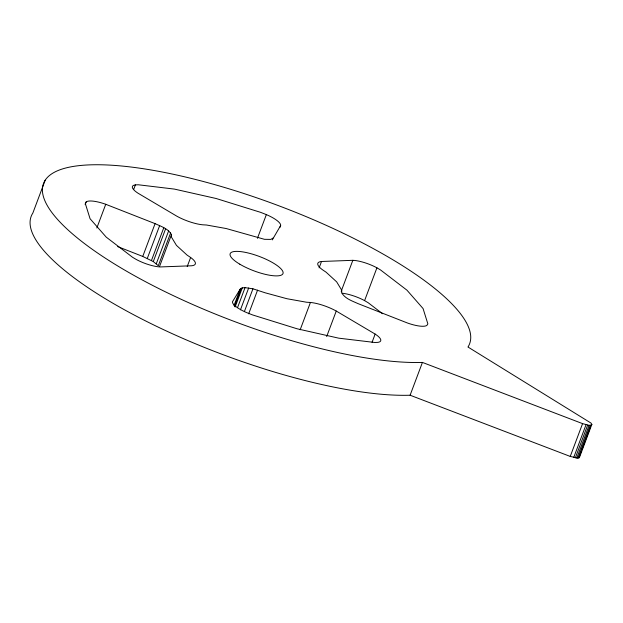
<?xml version="1.0" encoding="UTF-8"?>
<svg xmlns="http://www.w3.org/2000/svg" width="623" height="623" viewBox="0 0 623 623"><rect width="100%" height="100%" fill="white"/><g stroke="black" fill="none" stroke-linecap="round" stroke-linejoin="round"><path stroke-width="0.93" d="M171.504 234.645L171.333 236.919L176.457 245.376L187.048 255.08L190.63 257.486A22.989 6.261 20.6 0 1 191.627 265.772L160.298 266.94A20.481 5.576 20.6 0 1 136.211 259.448L132.598 257.307L106.214 237.114L90.07 218.728L85.281 203.402L86.176 201.938A20.481 5.576 20.6 0 1 105.739 204.282L155.08 223.634C160.921 226.367 168.257 228.61 171.504 234.645L159.519 266.535M45.183 180.249L32.848 213.05A227.613 61.973 20.6 0 0 156.295 326.203A227.613 61.973 20.6 0 0 410.105 395.223L570.24 456.425L577.949 458.162L579.367 457.679L579.289 456.589M591.85 424.395L591.694 424.878L589.085 425.338L582.567 423.624L422.433 362.422A227.613 61.973 20.6 0 1 72.525 233.929A227.613 61.973 20.6 0 1 216.594 185.156A227.613 61.973 20.6 0 1 467.959 347.011L591.017 423.079L591.85 424.395L579.367 457.679M85.149 204.671L86.176 201.938M96.838 227.971L105.739 204.282M133.68 189.439L135.393 184.883L138.306 184.774L174.417 189.096L216.134 198.503L260.601 212.342L266.356 214.6A20.481 5.576 20.6 0 1 280.646 225.542L279.961 227.364M170.632 232.924L158.304 265.725L153.289 261.567L142.753 256.435L155.08 223.634M147.324 258.366L159.659 225.565M151.467 260.476L163.794 227.675M153.289 261.567L165.625 228.766M156.303 263.724L168.631 230.923M187.204 266.597L190.63 257.486M257.447 238.29L266.356 214.6M234.007 305.597L240.174 289.197L242.3 287.865L245.049 287.631L252.938 288.807L265.164 292.802L286.93 298.721L306.625 302.248L310.433 302.459A22.989 6.261 20.6 0 1 336.256 311.048L375.147 334.076A20.481 5.576 20.6 0 1 377.748 342.377L374.836 342.486L338.717 338.164L297 328.757L252.533 314.919L246.786 312.66A20.481 5.576 20.6 0 1 232.488 301.719L240.174 289.197M234.458 306.399L241.303 288.176M235.105 306.999L242.3 287.865M237.519 307.676L245.049 287.631M240.455 309.826L248.678 287.958M244.38 311.586L252.938 288.807M272.282 239.894L280.646 225.542M248.67 313.828L257.572 290.139M319.116 267.867L321.507 261.489L352.836 260.321A20.481 5.576 20.6 0 1 376.923 267.82L380.536 269.954L406.928 290.154L423.064 308.541L427.853 323.867L426.957 325.323A20.481 5.576 20.6 0 1 407.395 322.979L358.054 303.627C352.166 300.932 344.885 298.635 341.63 292.615L341.801 290.341L336.677 281.884L326.086 272.181L322.504 269.775A22.989 6.261 20.6 0 1 321.507 261.489M300.161 329.793L310.433 302.459M341.194 291.299L352.836 260.321M326.67 336.56L336.256 311.048M382.538 313.719L368.209 302.755L364.595 300.621L376.923 267.82M372.063 342.276L375.147 334.076M410.105 395.223L422.433 362.422M570.24 456.425L582.567 423.624M573.69 457.57L586.017 424.769M575.309 457.936L587.637 425.135M576.75 458.139L589.085 425.338M577.949 458.162L590.277 425.361M579.631 455.678L581.345 451.122M582.03 449.3L585.114 441.1M585.799 439.277L590.596 426.521M272.967 238.072L270.834 239.403L264.456 239.31L226.211 228.54L206.509 225.012L202.701 224.802A22.989 6.261 20.6 0 1 176.877 216.212L137.987 193.185A20.481 5.576 20.6 0 1 135.393 184.883M117.638 246.583L142.753 256.435M342.128 293.231A20.481 5.576 20.6 0 1 364.595 300.621M239.769 264.168A28.222 7.686 20.6 0 0 282.78 273.972A28.222 7.686 20.6 0 0 247.16 252.751A28.222 7.686 20.6 0 0 239.769 264.168"/></g></svg>
